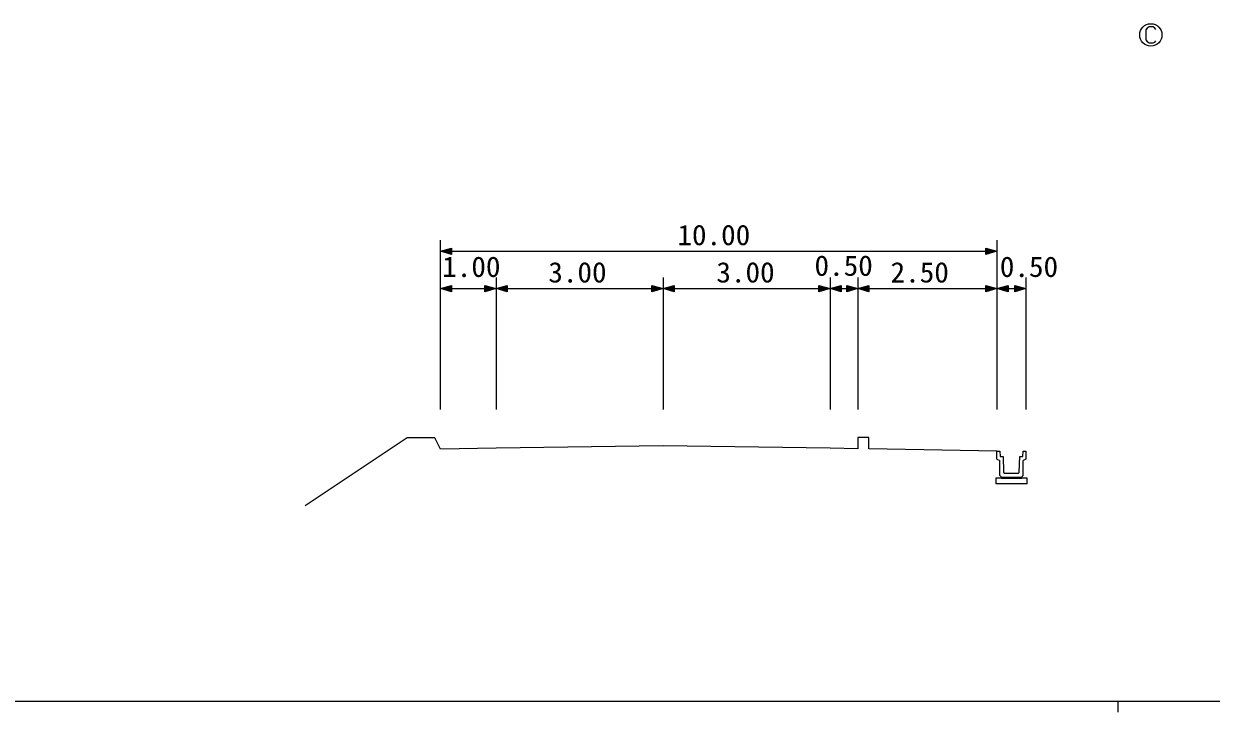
# Model space of a CAD drawing. Units: millimetres, scale not verified, with parts at other scales. Extents: x 40000 to 680000, y 20000 to 380000.
# Drawn here: x 169710 to 276400, y 204000 to 265826 of the extents above; entities that cross this region are included whole.
import ezdxf
from ezdxf.enums import TextEntityAlignment as Align

# ---------------------------------------------------------------- set-up
doc = ezdxf.new("R2010")
doc.units = ezdxf.units.MM
doc.header["$LTSCALE"] = 1000
for name, color, linetype, lineweight in [('M-BGD', 7, 'Continuous', 13), ('M-BGD-EXST', 7, 'Continuous', 13), ('M-STR-HTXT', 7, 'Continuous', 13), ('M-TTL-BAND', 7, 'Continuous', 13)]:
    doc.layers.add(name, color=color, linetype=linetype, lineweight=lineweight)
doc.styles.add('ＭＳ ゴシック', font='')
doc.styles.get('ＭＳ ゴシック').set_extended_font_data('MS Gothic')

msp = doc.modelspace()

# ---------------------------------------------------------------- linework, layer by layer
at = {"layer": 'M-BGD'}
for p, q in [((204147, 228631), (194993, 222528)), ((206647, 228631), (204147, 228631)), ((207147, 227631), (206647, 228631)), ((245647, 228668), (244647, 228668)), ((244647, 228668), (244647, 227668)), ((245647, 227668), (245647, 228668)), ((212147, 227706), (207147, 227631)), ((227147, 227931), (212147, 227706)), ((242147, 227706), (227147, 227931)), ((244647, 227668), (242147, 227706)), ((257147, 227438), (245647, 227668)), ((257147, 227438), (257397, 227438)), ((257147, 226738), (257147, 227438)), ((257397, 227438), (257422, 226963)), ((259472, 226963), (259497, 227438)), ((259497, 227438), (259747, 227438)), ((259747, 227438), (259747, 226738)), ((257147, 226738), (257397, 226594)), ((257397, 225263), (257397, 226594)), ((257422, 226963), (257697, 226963)), ((257697, 226963), (257743, 225563)), ((259150, 225563), (259197, 226963)), ((259197, 226963), (259472, 226963)), ((259747, 226738), (259497, 226594)), ((259497, 225263), (259497, 226594)), ((257397, 225263), (257547, 225113)), ((257847, 225463), (259047, 225463)), ((259347, 225113), (259497, 225263)), ((257547, 225013), (257047, 225013)), ((257047, 225013), (257047, 224513)), ((259847, 224513), (257047, 224513)), ((257547, 225113), (259347, 225113)), ((257547, 225113), (257547, 225013)), ((257547, 225013), (259347, 225013)), ((259347, 225013), (259347, 225113)), ((259847, 225013), (259347, 225013)), ((259847, 224513), (259847, 225013))]:
    msp.add_line(p, q, dxfattribs=at)
for centre, start, end in [((257843, 225563), 180, 271.90915), ((259050, 225563), 268.09085, 0)]:
    msp.add_arc(centre, 100, start, end, dxfattribs=at)
at = {"layer": 'M-BGD-EXST'}
for p, q in [((270649, 265426), (270529, 265266)), ((270529, 265266), (270530, 264386)), ((270809, 265546), (270649, 265426)), ((271169, 265546), (270809, 265546)), ((271329, 265426), (271169, 265546)), ((271409, 265306), (271329, 265426)), ((270530, 264386), (270649, 264226)), ((270649, 264226), (270809, 264106)), ((270809, 264106), (271169, 264106)), ((271169, 264106), (271329, 264186)), ((271329, 264186), (271409, 264306))]:
    msp.add_line(p, q, dxfattribs=at)
msp.add_ellipse((270969, 264826), major_axis=(1000, 0), ratio=1, dxfattribs=at)
at = {"layer": 'M-STR-HTXT'}
for p, q in [((207147, 231176), (207147, 246392)), ((207147, 245392), (208147, 245672)), ((207147, 245392), (257147, 245392)), ((208147, 245112), (207147, 245392)), ((207427, 245392), (208107, 245592)), ((208107, 245192), (207427, 245392)), ((207587, 245392), (208067, 245512)), ((208067, 245272), (207587, 245392)), ((207827, 245392), (208027, 245432)), ((208027, 245352), (207827, 245392)), ((208027, 245432), (208027, 245352)), ((208067, 245512), (208067, 245272)), ((208107, 245592), (208107, 245192)), ((208147, 245672), (208147, 245112)), ((256147, 245112), (256147, 245672)), ((256147, 245672), (257147, 245392)), ((257147, 245392), (256147, 245112)), ((256187, 245192), (256187, 245592)), ((256187, 245592), (256867, 245392)), ((256867, 245392), (256187, 245192)), ((256227, 245272), (256227, 245512)), ((256227, 245512), (256707, 245392)), ((256707, 245392), (256227, 245272)), ((256267, 245352), (256267, 245432)), ((256267, 245432), (256467, 245392)), ((256467, 245392), (256267, 245352)), ((257147, 246392), (257147, 231176)), ((207147, 242041), (208147, 242321)), ((207427, 242041), (208107, 242241)), ((208107, 242241), (208107, 241841)), ((208147, 242321), (208147, 241761)), ((211147, 241761), (211147, 242321)), ((211147, 242321), (212147, 242041)), ((211187, 241841), (211187, 242241)), ((211187, 242241), (211867, 242041)), ((212147, 243041), (212147, 231176)), ((212147, 242041), (213147, 242321)), ((212427, 242041), (213107, 242241)), ((213107, 242241), (213107, 241841)), ((213147, 242321), (213147, 241761)), ((226147, 241761), (226147, 242321)), ((226147, 242321), (227147, 242041)), ((226187, 241841), (226187, 242241)), ((226187, 242241), (226867, 242041)), ((227147, 243041), (227147, 231176)), ((227147, 242041), (228147, 242321)), ((227427, 242041), (228107, 242241)), ((228107, 242241), (228107, 241841)), ((228147, 242321), (228147, 241761)), ((241147, 241761), (241147, 242321)), ((241147, 242321), (242147, 242041)), ((241187, 241841), (241187, 242241)), ((241187, 242241), (241867, 242041)), ((242147, 243041), (242147, 231176)), ((242147, 242041), (243147, 242321)), ((242427, 242041), (243107, 242241)), ((243107, 242241), (243107, 241841)), ((243147, 242321), (243147, 241761)), ((243647, 241761), (243647, 242321)), ((243647, 242321), (244647, 242041)), ((243687, 241841), (243687, 242241)), ((243687, 242241), (244367, 242041)), ((244647, 243041), (244647, 231176)), ((244647, 242041), (245647, 242321)), ((244927, 242041), (245607, 242241)), ((245607, 242241), (245607, 241841)), ((245647, 242321), (245647, 241761)), ((256147, 241761), (256147, 242321)), ((256147, 242321), (257147, 242041)), ((256187, 241841), (256187, 242241)), ((256187, 242241), (256867, 242041)), ((257147, 242041), (258147, 242321)), ((257427, 242041), (258107, 242241)), ((258107, 242241), (258107, 241841)), ((258147, 242321), (258147, 241761)), ((258747, 241761), (258747, 242321)), ((258747, 242321), (259747, 242041)), ((258787, 241841), (258787, 242241)), ((258787, 242241), (259467, 242041)), ((259747, 243041), (259747, 231176)), ((207147, 242041), (212147, 242041)), ((208147, 241761), (207147, 242041)), ((208107, 241841), (207427, 242041)), ((207587, 242041), (208067, 242161)), ((208067, 241921), (207587, 242041)), ((207827, 242041), (208027, 242081)), ((208027, 242001), (207827, 242041)), ((208027, 242081), (208027, 242001)), ((208067, 242161), (208067, 241921)), ((212147, 242041), (211147, 241761)), ((211867, 242041), (211187, 241841)), ((211227, 241921), (211227, 242161)), ((211227, 242161), (211707, 242041)), ((211707, 242041), (211227, 241921)), ((211267, 242001), (211267, 242081)), ((211267, 242081), (211467, 242041)), ((211467, 242041), (211267, 242001)), ((212147, 242041), (227147, 242041)), ((213147, 241761), (212147, 242041)), ((213107, 241841), (212427, 242041)), ((212587, 242041), (213067, 242161)), ((213067, 241921), (212587, 242041)), ((212827, 242041), (213027, 242081)), ((213027, 242001), (212827, 242041)), ((213027, 242081), (213027, 242001)), ((213067, 242161), (213067, 241921)), ((227147, 242041), (226147, 241761)), ((226867, 242041), (226187, 241841)), ((226227, 241921), (226227, 242161)), ((226227, 242161), (226707, 242041)), ((226707, 242041), (226227, 241921)), ((226267, 242001), (226267, 242081)), ((226267, 242081), (226467, 242041)), ((226467, 242041), (226267, 242001)), ((227147, 242041), (242147, 242041)), ((228147, 241761), (227147, 242041)), ((228107, 241841), (227427, 242041)), ((227587, 242041), (228067, 242161)), ((228067, 241921), (227587, 242041)), ((227827, 242041), (228027, 242081)), ((228027, 242001), (227827, 242041)), ((228027, 242081), (228027, 242001)), ((228067, 242161), (228067, 241921)), ((242147, 242041), (241147, 241761)), ((241867, 242041), (241187, 241841)), ((241227, 241921), (241227, 242161)), ((241227, 242161), (241707, 242041)), ((241707, 242041), (241227, 241921)), ((241267, 242001), (241267, 242081)), ((241267, 242081), (241467, 242041)), ((241467, 242041), (241267, 242001)), ((242147, 242041), (244647, 242041)), ((243147, 241761), (242147, 242041)), ((243107, 241841), (242427, 242041)), ((242587, 242041), (243067, 242161)), ((243067, 241921), (242587, 242041)), ((242827, 242041), (243027, 242081)), ((243027, 242001), (242827, 242041)), ((243027, 242081), (243027, 242001)), ((243067, 242161), (243067, 241921)), ((244647, 242041), (243647, 241761)), ((244367, 242041), (243687, 241841)), ((243727, 241921), (243727, 242161)), ((243727, 242161), (244207, 242041)), ((244207, 242041), (243727, 241921)), ((243767, 242001), (243767, 242081)), ((243767, 242081), (243967, 242041)), ((243967, 242041), (243767, 242001)), ((244647, 242041), (257147, 242041)), ((245647, 241761), (244647, 242041)), ((245607, 241841), (244927, 242041)), ((245087, 242041), (245567, 242161)), ((245567, 241921), (245087, 242041)), ((245327, 242041), (245527, 242081)), ((245527, 242001), (245327, 242041)), ((245527, 242081), (245527, 242001)), ((245567, 242161), (245567, 241921)), ((257147, 242041), (256147, 241761)), ((256867, 242041), (256187, 241841)), ((256227, 241921), (256227, 242161)), ((256227, 242161), (256707, 242041)), ((256707, 242041), (256227, 241921)), ((256267, 242001), (256267, 242081)), ((256267, 242081), (256467, 242041)), ((256467, 242041), (256267, 242001)), ((257147, 242041), (259747, 242041)), ((258147, 241761), (257147, 242041)), ((258107, 241841), (257427, 242041)), ((257587, 242041), (258067, 242161)), ((258067, 241921), (257587, 242041)), ((257827, 242041), (258027, 242081)), ((258027, 242001), (257827, 242041)), ((258027, 242081), (258027, 242001)), ((258067, 242161), (258067, 241921)), ((259747, 242041), (258747, 241761)), ((259467, 242041), (258787, 241841)), ((258827, 241921), (258827, 242161)), ((258827, 242161), (259307, 242041)), ((259307, 242041), (258827, 241921)), ((258867, 242001), (258867, 242081)), ((258867, 242081), (259067, 242041)), ((259067, 242041), (258867, 242001))]:
    msp.add_line(p, q, dxfattribs=at)
at = {"layer": 'M-TTL-BAND'}
for p, q in [((40000, 205000), (579000, 205000)), ((268000, 205000), (268000, 204000))]:
    msp.add_line(p, q, dxfattribs=at)

# ---------------------------------------------------------------- texts
at = {"layer": 'M-STR-HTXT', "style": 'ＭＳ ゴシック', "width": 1.05}
for s, p in [('10.00', (228438, 245392)), ('1.00', (207305, 242541)), ('3.00', (216838, 242041)), ('3.00', (231938, 242041)), ('0.50', (240755, 242641)), ('2.50', (247588, 242041)), ('0.50', (257405, 242541))]:
    msp.add_text(s, height=1833, dxfattribs=at).set_placement(p, align=Align.BOTTOM_LEFT)

doc.saveas('drawing.dxf')
